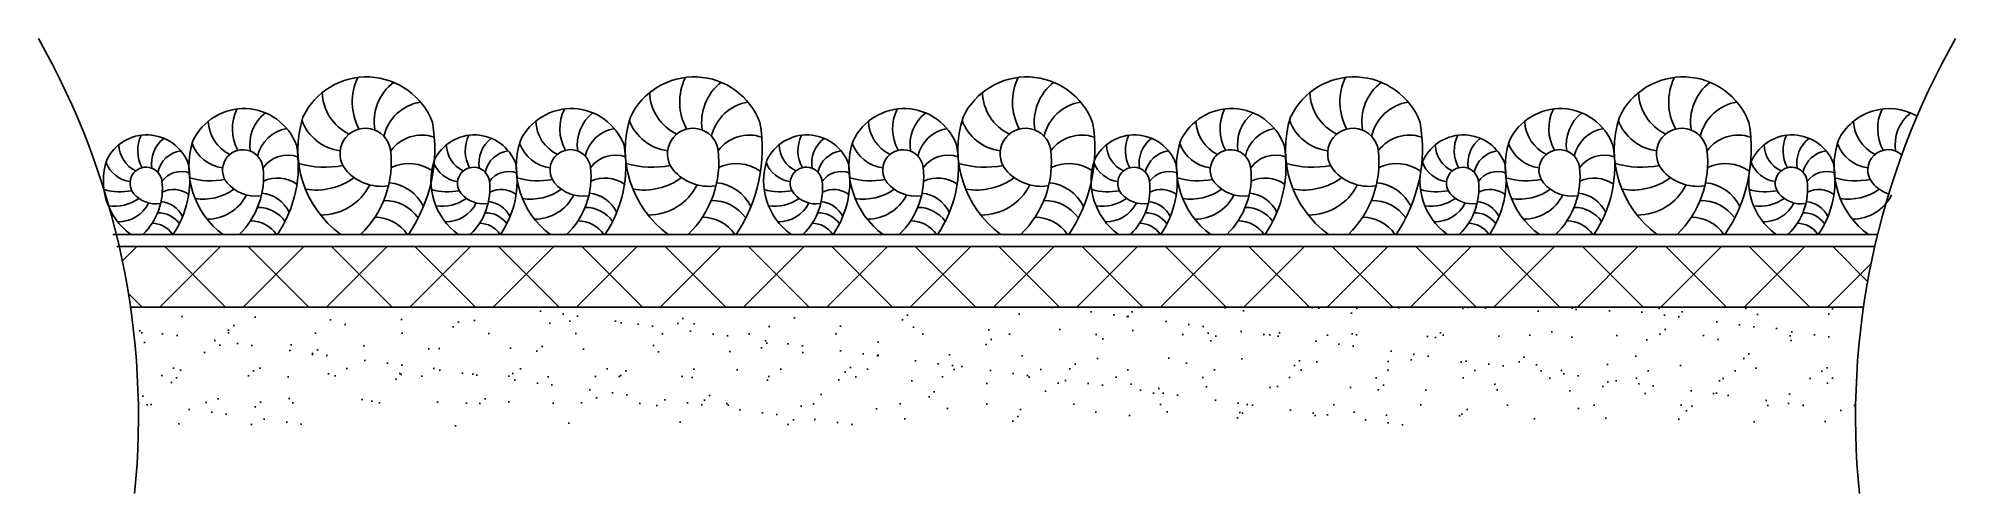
# Model space of a CAD drawing. Extents: x 425 to 2490, y 328 to 818.
import ezdxf

# ---------------------------------------------------------------- set-up
doc = ezdxf.new("R2010")
doc.units = 0
doc.header["$LTSCALE"] = 10
doc.header["$MEASUREMENT"] = 0
for name, color, linetype in [('3', 3, 'CONTINUOUS'), ('7', 7, 'CONTINUOUS'), ('BH', 3, 'CONTINUOUS')]:
    doc.layers.add(name, color=color, linetype=linetype)

msp = doc.modelspace()

# ---------------------------------------------------------------- hatches: boundary and pattern name
at = {"layer": 'BH'}
h = msp.add_hatch(dxfattribs=at)
h.set_pattern_fill('AR-SAND', color=256, scale=30, style=0)
h.set_pattern_definition([(142.5, (134644.4, 20364.44), (1.8898, 57.804713), [0, -45.6, 0, -51, 0, -48.75]), (172.5, (134644.4, 20364.44), (-53.0933, 84.66438), [0, -24.6, 0, -41.1, 0, -15.75]), (212.5, (134681.3, 20364.44), (-93.424256, 0.169772), [0, -15, 0, -54, 0, -70.5]), (222.5, (134681.3, 20364.44), (-90.1838, 26.330267), [0, -7.5, 0, -35.4, 0, -40.5])])
h.paths.add_polyline_path([(524.2, 529.1, -0.039114), (532.7, 400.4), (2382, 400.4, -0.039114), (2390.5, 529.1)])

# ---------------------------------------------------------------- linework, layer by layer
at = {"layer": '3'}
for p, q in [((515.5, 578.8), (531.2, 594.4)), ((555.7, 529.1), (621, 594.4)), ((626.5, 529.1), (561.2, 594.4)), ((645.5, 529.1), (710.8, 594.4)), ((716.3, 529.1), (651, 594.4)), ((735.3, 529.1), (800.6, 594.4)), ((806.1, 529.1), (740.8, 594.4)), ((825.1, 529.1), (890.4, 594.4)), ((895.9, 529.1), (830.6, 594.4)), ((914.9, 529.1), (980.2, 594.4)), ((985.7, 529.1), (920.4, 594.4)), ((1004.7, 529.1), (1070, 594.4)), ((1075.5, 529.1), (1010.2, 594.4)), ((1094.5, 529.1), (1159.8, 594.4)), ((1165.3, 529.1), (1100, 594.4)), ((1184.3, 529.1), (1249.6, 594.4)), ((1255.1, 529.1), (1189.8, 594.4)), ((1274.1, 529.1), (1339.4, 594.4)), ((1344.9, 529.1), (1279.6, 594.4)), ((1363.9, 529.1), (1429.2, 594.4)), ((1434.7, 529.1), (1369.4, 594.4)), ((1453.7, 529.1), (1519, 594.4)), ((1524.5, 529.1), (1459.2, 594.4)), ((1543.5, 529.1), (1608.8, 594.4)), ((1614.3, 529.1), (1549, 594.4)), ((1633.3, 529.1), (1698.6, 594.4)), ((1704.1, 529.1), (1638.8, 594.4)), ((1723.1, 529.1), (1788.4, 594.4)), ((1793.9, 529.1), (1728.6, 594.4)), ((1812.9, 529.1), (1878.2, 594.4)), ((1883.7, 529.1), (1818.4, 594.4)), ((1902.7, 529.1), (1968, 594.4)), ((1973.5, 529.1), (1908.3, 594.4)), ((1992.5, 529.1), (2057.8, 594.4)), ((2063.3, 529.1), (1998.1, 594.4)), ((2082.3, 529.1), (2147.6, 594.4)), ((2153.2, 529.1), (2087.9, 594.4)), ((2172.1, 529.1), (2237.4, 594.4)), ((2243, 529.1), (2177.7, 594.4)), ((2261.9, 529.1), (2327.2, 594.4)), ((2332.8, 529.1), (2267.5, 594.4)), ((2394.9, 556.7), (2357.3, 594.4)), ((2351.7, 529.1), (2398.7, 576.1)), ((536.7, 529.1), (522, 543.8))]:
    msp.add_line(p, q, dxfattribs=at)
at = {"layer": '7'}
msp.add_line((2390.5, 529.1), (524.2, 529.1), dxfattribs=at)
for points in [[(823.7, 607.3, 0.194368), (849.4, 727.9, 0.660862), (710, 733.7, 0.323639), (750.6, 607.3, 0.323639)], [(1176.3, 607.3, 0.194368), (1202.1, 727.9, 0.660862), (1062.6, 733.7, 0.323639), (1103.3, 607.3, 0.323639)], [(1534.6, 607.3, 0.194368), (1560.3, 727.9, 0.660862), (1420.9, 733.7, 0.323639), (1461.6, 607.3, 0.323639)], [(1887.2, 607.3, 0.194368), (1913, 727.9, 0.660862), (1773.5, 733.7, 0.323639), (1814.2, 607.3, 0.323639)], [(2241.3, 607.3, 0.194368), (2267.1, 727.9, 0.660862), (2127.6, 733.7, 0.323639), (2168.3, 607.3, 0.323639)], [(682.4, 607.1, 0.194368), (703, 703.6, 0.660862), (591.5, 708.2, 0.323639), (624, 607.1, 0.323639)], [(1035.1, 607.1, 0.194368), (1055.7, 703.6, 0.660862), (944.1, 708.2, 0.323639), (976.6, 607.1, 0.323639)], [(1393.3, 607.1, 0.194368), (1413.9, 703.6, 0.660862), (1302.4, 708.2, 0.323639), (1334.9, 607.1, 0.323639)], [(1746, 607.1, 0.194368), (1766.6, 703.6, 0.660862), (1655, 708.2, 0.323639), (1687.6, 607.1, 0.323639)], [(2100.1, 607.1, 0.194368), (2120.6, 703.6, 0.660862), (2009.1, 708.2, 0.323639), (2041.6, 607.1, 0.323639)], [(2448.2, 734.7, 0.437047), (2363.2, 708.2, 0.323639), (2395.7, 607.1)], [(570.3, 607.6, 0.194368), (586.5, 683.6, 0.660862), (498.6, 687.2, 0.323639), (524.2, 607.6, 0.323639)], [(772.1, 607.3, 0.234762), (804.3, 698.3, 1.312359), (756, 676.9, 0.256627), (801.3, 659.5)], [(922.9, 607.6, 0.194368), (939.1, 683.6, 0.660862), (851.3, 687.2, 0.323639), (876.9, 607.6, 0.323639)], [(1124.8, 607.3, 0.234762), (1157, 698.3, 1.312359), (1108.7, 676.9, 0.256627), (1154, 659.5)], [(1281.2, 607.6, 0.194368), (1297.4, 683.6, 0.660862), (1209.5, 687.2, 0.323639), (1235.2, 607.6, 0.323639)], [(1483, 607.3, 0.234762), (1515.2, 698.3, 1.312359), (1466.9, 676.9, 0.256627), (1512.2, 659.5)], [(1633.8, 607.6, 0.194368), (1650, 683.6, 0.660862), (1562.2, 687.2, 0.323639), (1587.8, 607.6, 0.323639)], [(1835.7, 607.3, 0.234762), (1867.9, 698.3, 1.312359), (1819.6, 676.9, 0.256627), (1864.9, 659.5)], [(1987.9, 607.6, 0.194368), (2004.1, 683.6, 0.660862), (1916.3, 687.2, 0.323639), (1941.9, 607.6, 0.323639)], [(2189.7, 607.3, 0.234762), (2221.9, 698.3, 1.312359), (2173.6, 676.9, 0.256627), (2218.9, 659.5)], [(2342, 607.6, 0.194368), (2358.2, 683.6, 0.660862), (2270.3, 687.2, 0.323639), (2296, 607.6, 0.323639)], [(641.2, 607.1, 0.234762), (666.9, 679.9, 1.312359), (628.3, 662.8, 0.256627), (664.5, 648.9)], [(993.8, 607.1, 0.234762), (1019.6, 679.9, 1.312359), (980.9, 662.8, 0.256627), (1017.2, 648.9)], [(1352.1, 607.1, 0.234762), (1377.8, 679.9, 1.312359), (1339.2, 662.8, 0.256627), (1375.4, 648.9)], [(1704.7, 607.1, 0.234762), (1730.5, 679.9, 1.312359), (1691.9, 662.8, 0.256627), (1728.1, 648.9)], [(2058.8, 607.1, 0.234762), (2084.6, 679.9, 1.312359), (2045.9, 662.8, 0.256627), (2082.2, 648.9)], [(2431.7, 692.9, 0.928072), (2400, 662.8, 0.134828), (2417.6, 650.7, 0.134828)], [(537.8, 607.6, 0.234762), (558.1, 664.9, 1.312359), (527.6, 651.5, 0.256627), (556.2, 640.5)], [(890.4, 607.6, 0.234762), (910.7, 664.9, 1.312359), (880.3, 651.5, 0.256627), (908.8, 640.5)], [(1248.7, 607.6, 0.234762), (1269, 664.9, 1.312359), (1238.5, 651.5, 0.256627), (1267.1, 640.5)], [(1601.3, 607.6, 0.234762), (1621.6, 664.9, 1.312359), (1591.2, 651.5, 0.256627), (1619.7, 640.5)], [(1955.4, 607.6, 0.234762), (1975.7, 664.9, 1.312359), (1945.3, 651.5, 0.256627), (1973.8, 640.5)], [(2309.5, 607.6, 0.234762), (2329.8, 664.9, 1.312359), (2299.3, 651.5, 0.256627), (2327.9, 640.5)]]:
    msp.add_lwpolyline(points, format="xyb", dxfattribs=at)
for points in [[(2405.7, 607.3), (505.4, 607.3)], [(2402.6, 594.4), (509.7, 594.4)]]:
    msp.add_lwpolyline(points, dxfattribs=at)
at = {"layer": 'BH'}
for centre, radius, start, end in [((-292.7, 410.6), 825.5, 354.272, 29.6072), ((3207.4, 410.6), 825.5, 150.3928, 185.728), ((823.3, 749.9), 60.3, 154.0231, 208.8953), ((840.2, 728.5), 53.6, 127.3756, 189.3856), ((1176, 749.9), 60.3, 154.0231, 208.8953), ((1192.9, 728.5), 53.6, 127.3756, 189.3856), ((1534.3, 749.9), 60.3, 154.0231, 208.8953), ((1551.1, 728.5), 53.6, 127.3756, 189.3856), ((1886.9, 749.9), 60.3, 154.0231, 208.8953), ((1903.8, 728.5), 53.6, 127.3756, 189.3856), ((2241, 749.9), 60.3, 154.0231, 208.8953), ((2257.8, 728.5), 53.6, 127.3756, 189.3856), ((781.9, 761.6), 51.3, 181.8253, 244.3471), ((844.3, 702.1), 48.4, 99.2602, 167.0065), ((1134.6, 761.6), 51.3, 181.8253, 244.3471), ((1197, 702.1), 48.4, 99.2602, 167.0065), ((1492.9, 761.6), 51.3, 181.8253, 244.3471), ((1555.2, 702.1), 48.4, 99.2602, 167.0065), ((1845.5, 761.6), 51.3, 181.8253, 244.3471), ((1907.9, 702.1), 48.4, 99.2602, 167.0065), ((2199.6, 761.6), 51.3, 181.8253, 244.3471), ((2261.9, 702.1), 48.4, 99.2602, 167.0065), ((649, 730.5), 41, 181.8253, 244.3471), ((682.2, 721.2), 48.2, 154.0231, 208.8953), ((695.6, 704), 42.9, 127.3756, 189.3856), ((756.5, 747.7), 50.8, 200.1874, 262.6825), ((1001.7, 730.5), 41, 181.8253, 244.3471), ((1034.8, 721.2), 48.2, 154.0231, 208.8953), ((1048.3, 704), 42.9, 127.3756, 189.3856), ((1109.1, 747.7), 50.8, 200.1874, 262.6825), ((1359.9, 730.5), 41, 181.8253, 244.3471), ((1393.1, 721.2), 48.2, 154.0231, 208.8953), ((1406.6, 704), 42.9, 127.3756, 189.3856), ((1467.4, 747.7), 50.8, 200.1874, 262.6825), ((1712.6, 730.5), 41, 181.8253, 244.3471), ((1745.7, 721.2), 48.2, 154.0231, 208.8953), ((1759.2, 704), 42.9, 127.3756, 189.3856), ((1820, 747.7), 50.8, 200.1874, 262.6825), ((2066.7, 730.5), 41, 181.8253, 244.3471), ((2099.8, 721.2), 48.2, 154.0231, 208.8953), ((2113.3, 704), 42.9, 127.3756, 189.3856), ((2174.1, 747.7), 50.8, 200.1874, 262.6825), ((2420.7, 730.5), 41, 181.8253, 244.3471), ((2453.9, 721.2), 48.2, 154.0231, 208.8953), ((2467.4, 704), 42.9, 127.3756, 189.3856), ((544, 704.8), 32.3, 181.8253, 244.3471), ((570, 697.5), 38, 154.0231, 208.8953), ((580.7, 683.9), 33.8, 127.3756, 189.3856), ((628.7, 719.4), 40.6, 200.1874, 262.6825), ((698.9, 683), 38.7, 99.2602, 167.0065), ((837.7, 673.3), 41, 70.4025, 144.0726), ((896.6, 704.8), 32.3, 181.8253, 244.3471), ((922.7, 697.5), 38, 154.0231, 208.8953), ((933.3, 683.9), 33.8, 127.3756, 189.3856), ((981.3, 719.4), 40.6, 200.1874, 262.6825), ((1051.6, 683), 38.7, 99.2602, 167.0065), ((1190.3, 673.3), 41, 70.4025, 144.0726), ((1254.9, 704.8), 32.3, 181.8253, 244.3471), ((1281, 697.5), 38, 154.0231, 208.8953), ((1291.6, 683.9), 33.8, 127.3756, 189.3856), ((1339.6, 719.4), 40.6, 200.1874, 262.6825), ((1409.8, 683), 38.7, 99.2602, 167.0065), ((1548.6, 673.3), 41, 70.4025, 144.0726), ((1607.5, 704.8), 32.3, 181.8253, 244.3471), ((1633.6, 697.5), 38, 154.0231, 208.8953), ((1644.2, 683.9), 33.8, 127.3756, 189.3856), ((1692.2, 719.4), 40.6, 200.1874, 262.6825), ((1762.5, 683), 38.7, 99.2602, 167.0065), ((1901.2, 673.3), 41, 70.4025, 144.0726), ((1961.6, 704.8), 32.3, 181.8253, 244.3471), ((1987.7, 697.5), 38, 154.0231, 208.8953), ((1998.3, 683.9), 33.8, 127.3756, 189.3856), ((2046.3, 719.4), 40.6, 200.1874, 262.6825), ((2116.6, 683), 38.7, 99.2602, 167.0065), ((2255.3, 673.3), 41, 70.4025, 144.0726), ((2315.7, 704.8), 32.3, 181.8253, 244.3471), ((2341.8, 697.5), 38, 154.0231, 208.8953), ((2352.4, 683.9), 33.8, 127.3756, 189.3856), ((2400.4, 719.4), 40.6, 200.1874, 262.6825), ((527.9, 696), 32, 200.1874, 262.6825), ((583.3, 667.4), 30.5, 99.2602, 167.0065), ((693.6, 659.9), 32.8, 70.4025, 144.0726), ((733.7, 785.9), 106.2, 254.5381, 280.4601), ((824.1, 638.7), 44.9, 54.5614, 115.2485), ((880.6, 696), 32, 200.1874, 262.6825), ((935.9, 667.4), 30.5, 99.2602, 167.0065), ((1046.3, 659.9), 32.8, 70.4025, 144.0726), ((1086.4, 785.9), 106.2, 254.5381, 280.4601), ((1176.7, 638.7), 44.9, 54.5614, 115.2485), ((1238.8, 696), 32, 200.1874, 262.6825), ((1294.2, 667.4), 30.5, 99.2602, 167.0065), ((1404.5, 659.9), 32.8, 70.4025, 144.0726), ((1444.6, 785.9), 106.2, 254.5381, 280.4601), ((1535, 638.7), 44.9, 54.5614, 115.2485), ((1591.5, 696), 32, 200.1874, 262.6825), ((1646.8, 667.4), 30.5, 99.2602, 167.0065), ((1757.2, 659.9), 32.8, 70.4025, 144.0726), ((1797.3, 785.9), 106.2, 254.5381, 280.4601), ((1887.7, 638.7), 44.9, 54.5614, 115.2485), ((1945.5, 696), 32, 200.1874, 262.6825), ((2000.9, 667.4), 30.5, 99.2602, 167.0065), ((2111.2, 659.9), 32.8, 70.4025, 144.0726), ((2151.4, 785.9), 106.2, 254.5381, 280.4601), ((2241.7, 638.7), 44.9, 54.5614, 115.2485), ((2299.6, 696), 32, 200.1874, 262.6825), ((2355, 667.4), 30.5, 99.2602, 167.0065), ((579.1, 649.2), 25.9, 70.4025, 144.0726), ((610.5, 750), 84.9, 254.5381, 280.4601), ((682.7, 632.2), 35.9, 54.5614, 115.2485), ((723.8, 725.1), 70, 260.8511, 306.0772), ((798.2, 617), 46.2, 25.9485, 84.2158), ((931.7, 649.2), 25.9, 70.4025, 144.0726), ((963.1, 750), 84.9, 254.5381, 280.4601), ((1035.4, 632.2), 35.9, 54.5614, 115.2485), ((1076.5, 725.1), 70, 260.8511, 306.0772), ((1150.8, 617), 46.2, 25.9485, 84.2158), ((1290, 649.2), 25.9, 70.4025, 144.0726), ((1321.4, 750), 84.9, 254.5381, 280.4601), ((1393.7, 632.2), 35.9, 54.5614, 115.2485), ((1434.8, 725.1), 70, 260.8511, 306.0772), ((1509.1, 617), 46.2, 25.9485, 84.2158), ((1642.6, 649.2), 25.9, 70.4025, 144.0726), ((1674, 750), 84.9, 254.5381, 280.4601), ((1746.3, 632.2), 35.9, 54.5614, 115.2485), ((1787.4, 725.1), 70, 260.8511, 306.0772), ((1861.7, 617), 46.2, 25.9485, 84.2158), ((1996.7, 649.2), 25.9, 70.4025, 144.0726), ((2028.1, 750), 84.9, 254.5381, 280.4601), ((2100.4, 632.2), 35.9, 54.5614, 115.2485), ((2141.5, 725.1), 70, 260.8511, 306.0772), ((2215.8, 617), 46.2, 25.9485, 84.2158), ((2350.8, 649.2), 25.9, 70.4025, 144.0726), ((2382.2, 750), 84.9, 254.5381, 280.4601), ((513.6, 720.1), 66.9, 254.5381, 280.4601), ((507.4, 681.8), 44.1, 260.8511, 306.0772), ((510.8, 657.7), 36.9, 269.629, 333.561), ((554.2, 613.8), 29.1, 25.9485, 84.2158), ((570.5, 627.4), 28.3, 54.5614, 115.2485), ((602.6, 701.3), 56, 260.8511, 306.0772), ((607, 670.7), 46.9, 269.629, 333.561), ((662, 614.9), 37, 25.9485, 84.2158), ((729.4, 686.8), 58.6, 269.629, 333.561), ((797.7, 599.3), 44.6, 35.2346, 90.9435), ((866.2, 720.1), 66.9, 254.5381, 280.4601), ((860, 681.8), 44.1, 260.8511, 306.0772), ((863.5, 657.7), 36.9, 269.629, 333.561), ((906.8, 613.8), 29.1, 25.9485, 84.2158), ((923.2, 627.4), 28.3, 54.5614, 115.2485), ((955.2, 701.3), 56, 260.8511, 306.0772), ((959.6, 670.7), 46.9, 269.629, 333.561), ((1014.7, 614.9), 37, 25.9485, 84.2158), ((1082, 686.8), 58.6, 269.629, 333.561), ((1150.3, 599.3), 44.6, 35.2346, 90.9435), ((1224.5, 720.1), 66.9, 254.5381, 280.4601), ((1218.3, 681.8), 44.1, 260.8511, 306.0772), ((1221.7, 657.7), 36.9, 269.629, 333.561), ((1265.1, 613.8), 29.1, 25.9485, 84.2158), ((1281.4, 627.4), 28.3, 54.5614, 115.2485), ((1313.5, 701.3), 56, 260.8511, 306.0772), ((1317.9, 670.7), 46.9, 269.629, 333.561), ((1372.9, 614.9), 37, 25.9485, 84.2158), ((1440.3, 686.8), 58.6, 269.629, 333.561), ((1508.6, 599.3), 44.6, 35.2346, 90.9435), ((1577.2, 720.1), 66.9, 254.5381, 280.4601), ((1570.9, 681.8), 44.1, 260.8511, 306.0772), ((1574.4, 657.7), 36.9, 269.629, 333.561), ((1617.7, 613.8), 29.1, 25.9485, 84.2158), ((1634.1, 627.4), 28.3, 54.5614, 115.2485), ((1666.1, 701.3), 56, 260.8511, 306.0772), ((1670.5, 670.7), 46.9, 269.629, 333.561), ((1725.6, 614.9), 37, 25.9485, 84.2158), ((1792.9, 686.8), 58.6, 269.629, 333.561), ((1861.2, 599.3), 44.6, 35.2346, 90.9435), ((1931.2, 720.1), 66.9, 254.5381, 280.4601), ((1925, 681.8), 44.1, 260.8511, 306.0772), ((1928.5, 657.7), 36.9, 269.629, 333.561), ((1971.8, 613.8), 29.1, 25.9485, 84.2158), ((1988.1, 627.4), 28.3, 54.5614, 115.2485), ((2020.2, 701.3), 56, 260.8511, 306.0772), ((2024.6, 670.7), 46.9, 269.629, 333.561), ((2079.6, 614.9), 37, 25.9485, 84.2158), ((2147, 686.8), 58.6, 269.629, 333.561), ((2215.3, 599.3), 44.6, 35.2346, 90.9435), ((2285.3, 720.1), 66.9, 254.5381, 280.4601), ((2279.1, 681.8), 44.1, 260.8511, 306.0772), ((2282.5, 657.7), 36.9, 269.629, 333.561), ((2325.9, 613.8), 29.1, 25.9485, 84.2158), ((2342.2, 627.4), 28.3, 54.5614, 115.2485), ((2374.3, 701.3), 56, 260.8511, 306.0772), ((2378.7, 670.7), 46.9, 269.629, 333.561), ((553.9, 602.6), 28.1, 35.2346, 90.9435), ((653.3, 588), 34, 34.0978, 89.6851), ((661.6, 600.7), 35.7, 35.2346, 90.9435), ((787.2, 583.5), 42.4, 34.0978, 89.6851), ((906.5, 602.6), 28.1, 35.2346, 90.9435), ((1005.9, 588), 34, 34.0978, 89.6851), ((1014.3, 600.7), 35.7, 35.2346, 90.9435), ((1139.9, 583.5), 42.4, 34.0978, 89.6851), ((1264.8, 602.6), 28.1, 35.2346, 90.9435), ((1364.2, 588), 34, 34.0978, 89.6851), ((1372.5, 600.7), 35.7, 35.2346, 90.9435), ((1498.2, 583.5), 42.4, 34.0978, 89.6851), ((1617.4, 602.6), 28.1, 35.2346, 90.9435), ((1716.8, 588), 34, 34.0978, 89.6851), ((1725.2, 600.7), 35.7, 35.2346, 90.9435), ((1850.8, 583.5), 42.4, 34.0978, 89.6851), ((1971.5, 602.6), 28.1, 35.2346, 90.9435), ((2070.9, 588), 34, 34.0978, 89.6851), ((2079.3, 600.7), 35.7, 35.2346, 90.9435), ((2204.9, 583.5), 42.4, 34.0978, 89.6851), ((2325.6, 602.6), 28.1, 35.2346, 90.9435), ((547.3, 592.6), 26.7, 34.0978, 89.6851), ((900, 592.6), 26.7, 34.0978, 89.6851), ((1258.2, 592.6), 26.7, 34.0978, 89.6851), ((1610.9, 592.6), 26.7, 34.0978, 89.6851), ((1964.9, 592.6), 26.7, 34.0978, 89.6851), ((2319, 592.6), 26.7, 34.0978, 89.6851)]:
    msp.add_arc(centre, radius, start, end, dxfattribs=at)

doc.saveas('drawing.dxf')
